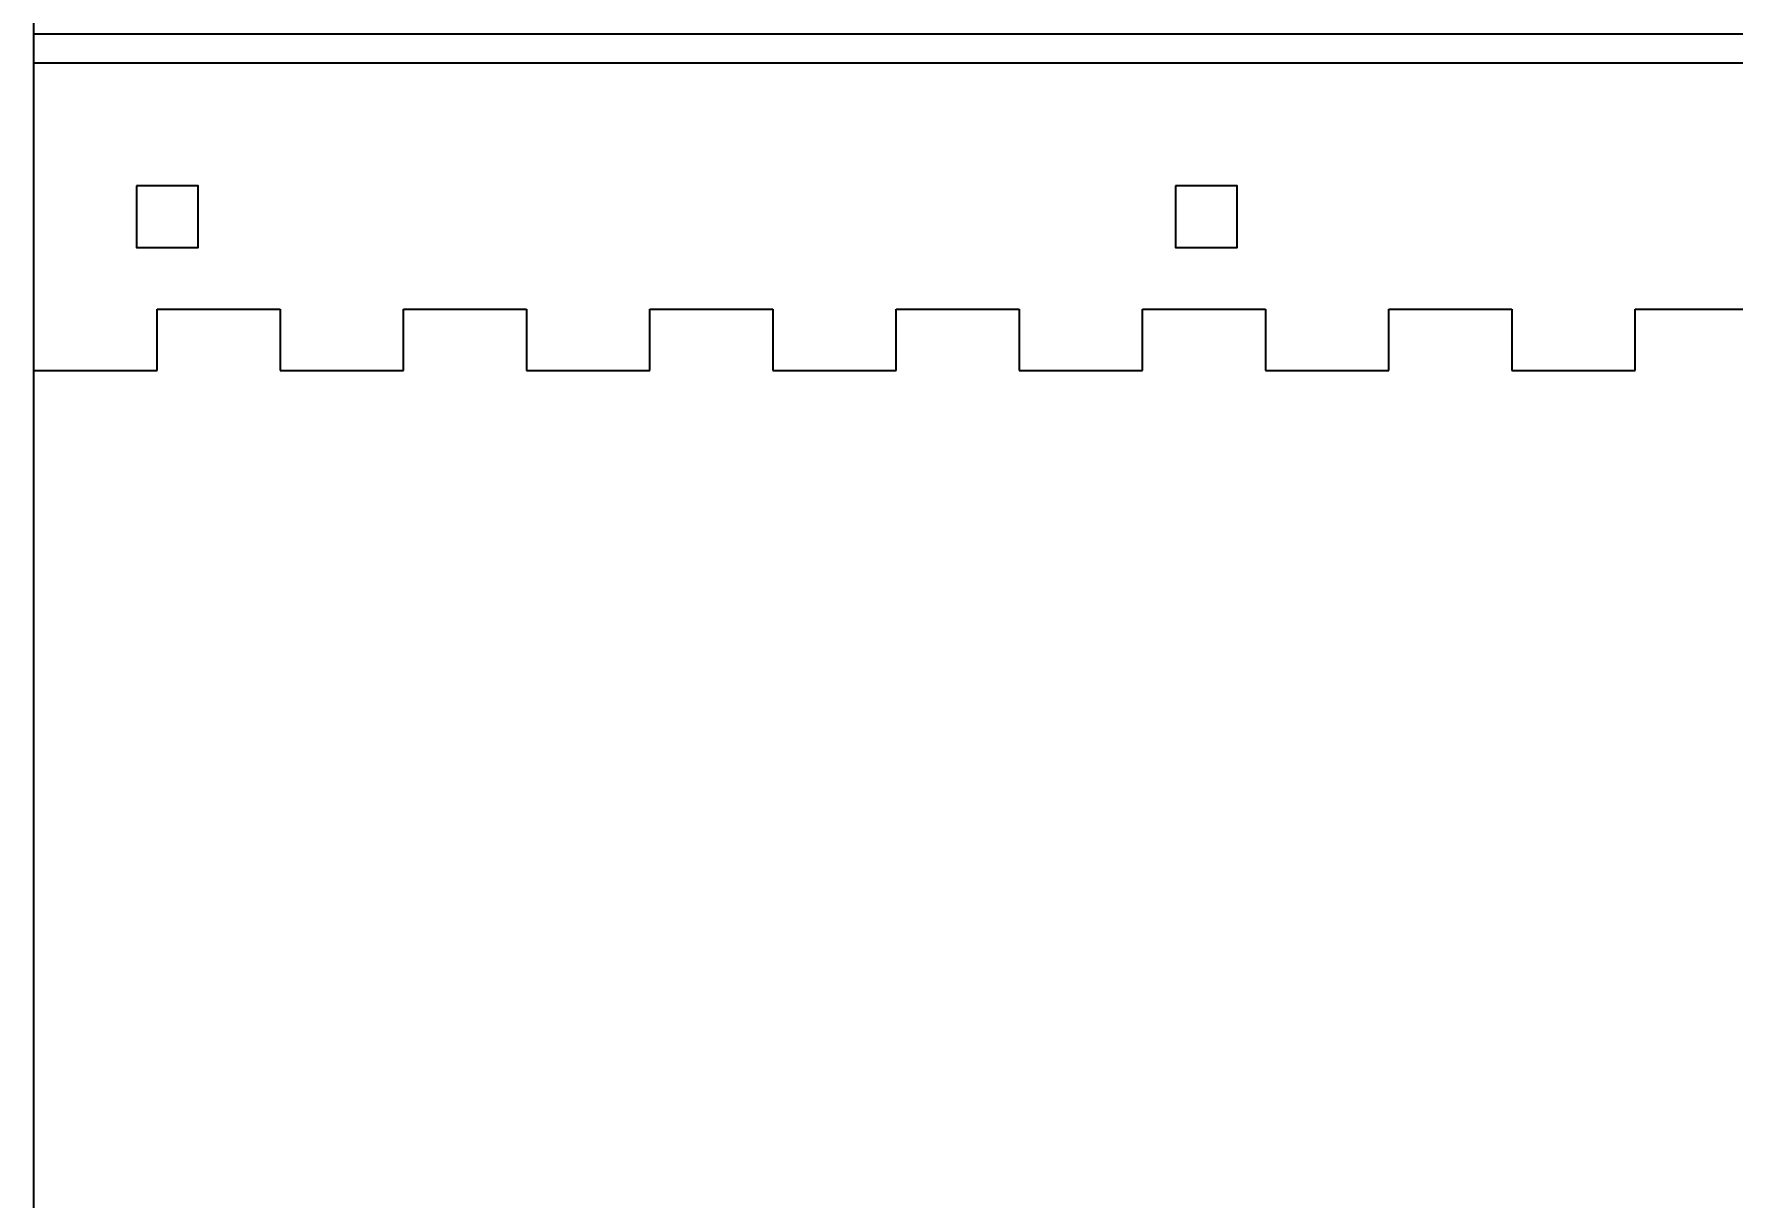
# Model space of a CAD drawing. Header units: millimetres. Extents: x -118 to 1034, y -2217 to 612.
# Drawn here: x 435.5 to 601, y 171.9 to 285.2 of the extents above; entities that cross this region are included whole.
import ezdxf

# ---------------------------------------------------------------- set-up
doc = ezdxf.new("R2010")
doc.units = ezdxf.units.MM
doc.linetypes.add('DOTTED', pattern=[6.35, 0, -6.35])
doc.layers.add('Dimensions', color=1, linetype='DOTTED')
doc.layers.add('text', color=5, linetype='Continuous')
doc.layers.add('Holes', color=1, linetype='Continuous', plot=False)
doc.styles.get("Standard").update_dxf_attribs({"font": 'FreeSans.ttf'})
doc.dimstyles.new('ISO-25', dxfattribs={"dimtxt": 2.5, "dimasz": 2.5, "dimexe": 1.25, "dimexo": 0.625, "dimtad": 1, "dimdec": 3, "dimdsep": 46, "dimtxsty": 'Standard', "dimcen": 2.5, "dimadec": 0, "dimazin": 0, "dimtfac": 1, "dimtmove": 0, "dimatfit": 3, "dimfxl": 1, "dimarcsym": 0})

# ---------------------------------------------------------------- blocks, each defined once
blk = doc.blocks.new('*D33')
at = {"layer": 'Defpoints', "color": 0}
for p in [(167.12, -55.48), (194.71, -77.22), (192.68, -79.39)]:
    blk.add_point(p, dxfattribs=at)
at = {"layer": 'Dimensions', "color": 0, "lineweight": -2}
for p, q in [((167.54, -55.03), (170, -52.4)), ((170.97, -55.02), (192.88, -75.52)), ((193.1, -78.94), (195.56, -76.31))]:
    blk.add_line(p, q, dxfattribs=at)
at = {"layer": 'Dimensions', "color": 0}
for points in [[(171.26, -54.72), (170.69, -55.33), (169.15, -53.32)], [(192.6, -75.82), (193.17, -75.21), (194.71, -77.22)]]:
    blk.add_solid(points, dxfattribs=at)
at = {"layer": 'Dimensions', "color": 0, "insert": (183.23, -63.87), "char_height": 2.5, "attachment_point": 5, "rotation": 316.9131}
blk.add_mtext('35', dxfattribs=at)
blk = doc.blocks.new('*D34')
at = {"layer": 'Defpoints', "color": 0}
for p in [(12.58, 8.65), (13.39, -7.33), (18.52, -7.07)]:
    blk.add_point(p, dxfattribs=at)
at = {"layer": 'Dimensions', "color": 0, "lineweight": -2}
for p, q in [((13.2, 8.68), (18.95, 8.97)), ((17.83, 6.41), (18.39, -4.57)), ((14.01, -7.3), (19.76, -7.01))]:
    blk.add_line(p, q, dxfattribs=at)
at = {"layer": 'Dimensions', "color": 0}
for points in [[(18.25, 6.43), (17.41, 6.39), (17.7, 8.91)], [(17.97, -4.59), (18.81, -4.55), (18.52, -7.07)]]:
    blk.add_solid(points, dxfattribs=at)
at = {"layer": 'Dimensions', "color": 0, "insert": (20.02, 1.02), "char_height": 2.5, "attachment_point": 5, "rotation": 272.9103}
blk.add_mtext('16', dxfattribs=at)
blk = doc.blocks.new('*D35')
at = {"layer": 'Defpoints', "color": 0}
for p in [(172.35, -73.69), (183.09, -79.03)]:
    blk.add_point(p, dxfattribs=at)
at = {"layer": 'Dimensions', "color": 0, "lineweight": -2}
blk.add_line((174.58, -74.8), (186.06, -80.5), dxfattribs=at)
at = {"layer": 'Dimensions', "color": 0}
blk.add_solid([(174.77, -74.42), (174.4, -75.17), (172.35, -73.69)], dxfattribs=at)
at = {"layer": 'Dimensions', "color": 0, "insert": (183.81, -77.23), "char_height": 2.5, "attachment_point": 5, "rotation": 333.5748}
blk.add_mtext('%%c12', dxfattribs=at)
blk = doc.blocks.new('Front Panel')
for p, q in [((0, 0), (208.5, 0)), ((0, 0), (208.5, 0)), ((0, 0), (208.5, 0)), ((0, 0), (208.5, 0)), ((0, 0), (208.5, 0)), ((0, 0), (208.5, 0)), ((0, 0), (208.5, 0)), ((0, 0), (208.5, 0)), ((0, 0), (208.5, 0)), ((0, 0), (208.5, 0)), ((0, 0), (208.5, 0)), ((0, 0), (208.5, 0)), ((0, 0), (208.5, 0)), ((0, 0), (208.5, 0)), ((0, 0), (208.5, 0)), ((0, 0), (208.5, 0)), ((0, 0), (208.5, 0)), ((0, 0), (208.5, 0)), ((0, 0), (208.5, 0)), ((0, 0), (208.5, 0)), ((0, 0), (208.5, 0)), ((0, 0), (208.5, 0)), ((0, 0), (208.5, 0)), ((0, 0), (208.5, 0)), ((0, 0), (208.5, 0)), ((0, 0), (208.5, 0)), ((0, 0), (208.5, 0)), ((0, 0), (208.5, 0)), ((0, 0), (208.5, 0)), ((0, -32.798), (0, 0)), ((0, 0), (208.5, 0)), ((12, -32.798), (12, -26.798)), ((12, -26.798), (24, -26.798)), ((12, -32.798), (12, -26.798)), ((12, -26.798), (24, -26.798)), ((12, -32.798), (12, -26.798)), ((12, -26.798), (24, -26.798)), ((12, -32.798), (12, -26.798)), ((12, -26.798), (24, -26.798)), ((12, -32.798), (12, -26.798)), ((12, -26.798), (24, -26.798)), ((12, -32.798), (12, -26.798)), ((12, -26.798), (24, -26.798)), ((12, -32.798), (12, -26.798)), ((12, -26.798), (24, -26.798)), ((12, -32.798), (12, -26.798)), ((12, -26.798), (24, -26.798)), ((12, -32.798), (12, -26.798)), ((12, -26.798), (24, -26.798)), ((12, -32.798), (12, -26.798)), ((12, -26.798), (24, -26.798)), ((12, -32.798), (12, -26.798)), ((12, -26.798), (24, -26.798)), ((12, -32.798), (12, -26.798)), ((12, -26.798), (24, -26.798)), ((12, -32.798), (12, -26.798)), ((12, -26.798), (24, -26.798)), ((12, -32.798), (12, -26.798)), ((12, -26.798), (24, -26.798)), ((12, -32.798), (12, -26.798)), ((12, -26.798), (24, -26.798)), ((12, -32.798), (12, -26.798)), ((12, -26.798), (24, -26.798)), ((12, -32.798), (12, -26.798)), ((12, -26.798), (24, -26.798)), ((12, -32.798), (12, -26.798)), ((12, -26.798), (24, -26.798)), ((12, -32.798), (12, -26.798)), ((12, -26.798), (24, -26.798)), ((12, -32.798), (12, -26.798)), ((12, -26.798), (24, -26.798)), ((12, -32.798), (12, -26.798)), ((12, -26.798), (24, -26.798)), ((12, -32.798), (12, -26.798)), ((12, -26.798), (24, -26.798)), ((12, -32.798), (12, -26.798)), ((12, -26.798), (24, -26.798)), ((12, -32.798), (12, -26.798)), ((12, -26.798), (24, -26.798)), ((12, -32.798), (12, -26.798)), ((12, -26.798), (24, -26.798)), ((12, -32.798), (12, -26.798)), ((12, -26.798), (24, -26.798)), ((12, -32.798), (12, -26.798)), ((12, -26.798), (24, -26.798)), ((12, -32.798), (12, -26.798)), ((12, -26.798), (24, -26.798)), ((12, -32.798), (12, -26.798)), ((12, -26.798), (24, -26.798)), ((12, -32.798), (12, -26.798)), ((12, -26.798), (24, -26.798)), ((24, -26.798), (24, -32.798)), ((24, -26.798), (24, -32.798)), ((24, -26.798), (24, -32.798)), ((24, -26.798), (24, -32.798)), ((24, -26.798), (24, -32.798)), ((24, -26.798), (24, -32.798)), ((24, -26.798), (24, -32.798)), ((24, -26.798), (24, -32.798)), ((24, -26.798), (24, -32.798)), ((24, -26.798), (24, -32.798)), ((24, -26.798), (24, -32.798)), ((24, -26.798), (24, -32.798)), ((24, -26.798), (24, -32.798)), ((24, -26.798), (24, -32.798)), ((24, -26.798), (24, -32.798)), ((24, -26.798), (24, -32.798)), ((24, -26.798), (24, -32.798)), ((24, -26.798), (24, -32.798)), ((24, -26.798), (24, -32.798)), ((24, -26.798), (24, -32.798)), ((24, -26.798), (24, -32.798)), ((24, -26.798), (24, -32.798)), ((24, -26.798), (24, -32.798)), ((24, -26.798), (24, -32.798)), ((24, -26.798), (24, -32.798)), ((24, -26.798), (24, -32.798)), ((24, -26.798), (24, -32.798)), ((24, -26.798), (24, -32.798)), ((24, -26.798), (24, -32.798)), ((24, -26.798), (24, -32.798)), ((36, -32.798), (36, -26.798)), ((36, -26.798), (48, -26.798)), ((36, -32.798), (36, -26.798)), ((36, -26.798), (48, -26.798)), ((36, -32.798), (36, -26.798)), ((36, -26.798), (48, -26.798)), ((36, -32.798), (36, -26.798)), ((36, -26.798), (48, -26.798)), ((36, -32.798), (36, -26.798)), ((36, -26.798), (48, -26.798)), ((36, -32.798), (36, -26.798)), ((36, -26.798), (48, -26.798)), ((36, -32.798), (36, -26.798)), ((36, -26.798), (48, -26.798)), ((36, -32.798), (36, -26.798)), ((36, -26.798), (48, -26.798)), ((36, -32.798), (36, -26.798)), ((36, -26.798), (48, -26.798)), ((36, -32.798), (36, -26.798)), ((36, -26.798), (48, -26.798)), ((36, -32.798), (36, -26.798)), ((36, -26.798), (48, -26.798)), ((36, -32.798), (36, -26.798)), ((36, -26.798), (48, -26.798)), ((36, -32.798), (36, -26.798)), ((36, -26.798), (48, -26.798)), ((36, -32.798), (36, -26.798)), ((36, -26.798), (48, -26.798)), ((36, -32.798), (36, -26.798)), ((36, -26.798), (48, -26.798)), ((36, -32.798), (36, -26.798)), ((36, -26.798), (48, -26.798)), ((36, -32.798), (36, -26.798)), ((36, -26.798), (48, -26.798)), ((36, -32.798), (36, -26.798)), ((36, -26.798), (48, -26.798)), ((36, -32.798), (36, -26.798)), ((36, -26.798), (48, -26.798)), ((36, -32.798), (36, -26.798)), ((36, -26.798), (48, -26.798)), ((36, -32.798), (36, -26.798)), ((36, -26.798), (48, -26.798)), ((36, -32.798), (36, -26.798)), ((36, -26.798), (48, -26.798)), ((36, -32.798), (36, -26.798)), ((36, -26.798), (48, -26.798)), ((36, -32.798), (36, -26.798)), ((36, -26.798), (48, -26.798)), ((36, -32.798), (36, -26.798)), ((36, -26.798), (48, -26.798)), ((36, -32.798), (36, -26.798)), ((36, -26.798), (48, -26.798)), ((36, -32.798), (36, -26.798)), ((36, -26.798), (48, -26.798)), ((36, -32.798), (36, -26.798)), ((36, -26.798), (48, -26.798)), ((36, -32.798), (36, -26.798)), ((36, -26.798), (48, -26.798)), ((36, -32.798), (36, -26.798)), ((36, -26.798), (48, -26.798)), ((48, -26.798), (48, -32.798)), ((48, -26.798), (48, -32.798)), ((48, -26.798), (48, -32.798)), ((48, -26.798), (48, -32.798)), ((48, -26.798), (48, -32.798)), ((48, -26.798), (48, -32.798)), ((48, -26.798), (48, -32.798)), ((48, -26.798), (48, -32.798)), ((48, -26.798), (48, -32.798)), ((48, -26.798), (48, -32.798)), ((48, -26.798), (48, -32.798)), ((48, -26.798), (48, -32.798)), ((48, -26.798), (48, -32.798)), ((48, -26.798), (48, -32.798)), ((48, -26.798), (48, -32.798)), ((48, -26.798), (48, -32.798)), ((48, -26.798), (48, -32.798)), ((48, -26.798), (48, -32.798)), ((48, -26.798), (48, -32.798)), ((48, -26.798), (48, -32.798)), ((48, -26.798), (48, -32.798)), ((48, -26.798), (48, -32.798)), ((48, -26.798), (48, -32.798)), ((48, -26.798), (48, -32.798)), ((48, -26.798), (48, -32.798)), ((48, -26.798), (48, -32.798)), ((48, -26.798), (48, -32.798)), ((48, -26.798), (48, -32.798)), ((48, -26.798), (48, -32.798)), ((48, -26.798), (48, -32.798)), ((60, -32.798), (60, -26.798)), ((60, -26.798), (72, -26.798)), ((60, -32.798), (60, -26.798)), ((60, -26.798), (72, -26.798)), ((60, -32.798), (60, -26.798)), ((60, -26.798), (72, -26.798)), ((60, -32.798), (60, -26.798)), ((60, -26.798), (72, -26.798)), ((60, -32.798), (60, -26.798)), ((60, -26.798), (72, -26.798)), ((60, -32.798), (60, -26.798)), ((60, -26.798), (72, -26.798)), ((60, -32.798), (60, -26.798)), ((60, -26.798), (72, -26.798)), ((60, -32.798), (60, -26.798)), ((60, -26.798), (72, -26.798)), ((60, -32.798), (60, -26.798)), ((60, -26.798), (72, -26.798)), ((60, -32.798), (60, -26.798)), ((60, -26.798), (72, -26.798)), ((60, -32.798), (60, -26.798)), ((60, -26.798), (72, -26.798)), ((60, -32.798), (60, -26.798)), ((60, -26.798), (72, -26.798)), ((60, -32.798), (60, -26.798)), ((60, -26.798), (72, -26.798)), ((60, -32.798), (60, -26.798)), ((60, -26.798), (72, -26.798)), ((60, -32.798), (60, -26.798)), ((60, -26.798), (72, -26.798)), ((60, -32.798), (60, -26.798)), ((60, -26.798), (72, -26.798)), ((60, -32.798), (60, -26.798)), ((60, -26.798), (72, -26.798)), ((60, -32.798), (60, -26.798)), ((60, -26.798), (72, -26.798)), ((60, -32.798), (60, -26.798)), ((60, -26.798), (72, -26.798)), ((60, -32.798), (60, -26.798)), ((60, -26.798), (72, -26.798)), ((60, -32.798), (60, -26.798)), ((60, -26.798), (72, -26.798)), ((60, -32.798), (60, -26.798)), ((60, -26.798), (72, -26.798)), ((60, -32.798), (60, -26.798)), ((60, -26.798), (72, -26.798)), ((60, -32.798), (60, -26.798)), ((60, -26.798), (72, -26.798)), ((60, -32.798), (60, -26.798)), ((60, -26.798), (72, -26.798)), ((60, -32.798), (60, -26.798)), ((60, -26.798), (72, -26.798)), ((60, -32.798), (60, -26.798)), ((60, -26.798), (72, -26.798)), ((60, -32.798), (60, -26.798)), ((60, -26.798), (72, -26.798)), ((60, -32.798), (60, -26.798)), ((60, -26.798), (72, -26.798)), ((60, -32.798), (60, -26.798)), ((60, -26.798), (72, -26.798)), ((72, -26.798), (72, -32.798)), ((72, -26.798), (72, -32.798)), ((72, -26.798), (72, -32.798)), ((72, -26.798), (72, -32.798)), ((72, -26.798), (72, -32.798)), ((72, -26.798), (72, -32.798)), ((72, -26.798), (72, -32.798)), ((72, -26.798), (72, -32.798)), ((72, -26.798), (72, -32.798)), ((72, -26.798), (72, -32.798)), ((72, -26.798), (72, -32.798)), ((72, -26.798), (72, -32.798)), ((72, -26.798), (72, -32.798)), ((72, -26.798), (72, -32.798)), ((72, -26.798), (72, -32.798)), ((72, -26.798), (72, -32.798)), ((72, -26.798), (72, -32.798)), ((72, -26.798), (72, -32.798)), ((72, -26.798), (72, -32.798)), ((72, -26.798), (72, -32.798)), ((72, -26.798), (72, -32.798)), ((72, -26.798), (72, -32.798)), ((72, -26.798), (72, -32.798)), ((72, -26.798), (72, -32.798)), ((72, -26.798), (72, -32.798)), ((72, -26.798), (72, -32.798)), ((72, -26.798), (72, -32.798)), ((72, -26.798), (72, -32.798)), ((72, -26.798), (72, -32.798)), ((72, -26.798), (72, -32.798)), ((84, -32.798), (84, -26.798)), ((84, -26.798), (96, -26.798)), ((84, -32.798), (84, -26.798)), ((84, -26.798), (96, -26.798)), ((84, -32.798), (84, -26.798)), ((84, -26.798), (96, -26.798)), ((84, -32.798), (84, -26.798)), ((84, -26.798), (96, -26.798)), ((84, -32.798), (84, -26.798)), ((84, -26.798), (96, -26.798)), ((84, -32.798), (84, -26.798)), ((84, -26.798), (96, -26.798)), ((84, -32.798), (84, -26.798)), ((84, -26.798), (96, -26.798)), ((84, -32.798), (84, -26.798)), ((84, -26.798), (96, -26.798)), ((84, -32.798), (84, -26.798)), ((84, -26.798), (96, -26.798)), ((84, -32.798), (84, -26.798)), ((84, -26.798), (96, -26.798)), ((84, -32.798), (84, -26.798)), ((84, -26.798), (96, -26.798)), ((84, -32.798), (84, -26.798)), ((84, -26.798), (96, -26.798)), ((84, -32.798), (84, -26.798)), ((84, -26.798), (96, -26.798)), ((84, -32.798), (84, -26.798)), ((84, -26.798), (96, -26.798)), ((84, -32.798), (84, -26.798)), ((84, -26.798), (96, -26.798)), ((84, -32.798), (84, -26.798)), ((84, -26.798), (96, -26.798)), ((84, -32.798), (84, -26.798)), ((84, -26.798), (96, -26.798)), ((84, -32.798), (84, -26.798)), ((84, -26.798), (96, -26.798)), ((84, -32.798), (84, -26.798)), ((84, -26.798), (96, -26.798)), ((84, -32.798), (84, -26.798)), ((84, -26.798), (96, -26.798)), ((84, -32.798), (84, -26.798)), ((84, -26.798), (96, -26.798)), ((84, -32.798), (84, -26.798)), ((84, -26.798), (96, -26.798)), ((84, -32.798), (84, -26.798)), ((84, -26.798), (96, -26.798)), ((84, -32.798), (84, -26.798)), ((84, -26.798), (96, -26.798)), ((84, -32.798), (84, -26.798)), ((84, -26.798), (96, -26.798)), ((84, -32.798), (84, -26.798)), ((84, -26.798), (96, -26.798)), ((84, -32.798), (84, -26.798)), ((84, -26.798), (96, -26.798)), ((84, -32.798), (84, -26.798)), ((84, -26.798), (96, -26.798)), ((84, -32.798), (84, -26.798)), ((84, -26.798), (96, -26.798)), ((84, -32.798), (84, -26.798)), ((84, -26.798), (96, -26.798)), ((96, -26.798), (96, -32.798)), ((96, -26.798), (96, -32.798)), ((96, -26.798), (96, -32.798)), ((96, -26.798), (96, -32.798)), ((96, -26.798), (96, -32.798)), ((96, -26.798), (96, -32.798)), ((96, -26.798), (96, -32.798)), ((96, -26.798), (96, -32.798)), ((96, -26.798), (96, -32.798)), ((96, -26.798), (96, -32.798)), ((96, -26.798), (96, -32.798)), ((96, -26.798), (96, -32.798)), ((96, -26.798), (96, -32.798)), ((96, -26.798), (96, -32.798)), ((96, -26.798), (96, -32.798)), ((96, -26.798), (96, -32.798)), ((96, -26.798), (96, -32.798)), ((96, -26.798), (96, -32.798)), ((96, -26.798), (96, -32.798)), ((96, -26.798), (96, -32.798)), ((96, -26.798), (96, -32.798)), ((96, -26.798), (96, -32.798)), ((96, -26.798), (96, -32.798)), ((96, -26.798), (96, -32.798)), ((96, -26.798), (96, -32.798)), ((96, -26.798), (96, -32.798)), ((96, -26.798), (96, -32.798)), ((96, -26.798), (96, -32.798)), ((96, -26.798), (96, -32.798)), ((96, -26.798), (96, -32.798)), ((108, -32.798), (108, -26.798)), ((108, -26.798), (120, -26.798)), ((108, -32.798), (108, -26.798)), ((108, -26.798), (120, -26.798)), ((108, -32.798), (108, -26.798)), ((108, -26.798), (120, -26.798)), ((108, -32.798), (108, -26.798)), ((108, -26.798), (120, -26.798)), ((108, -32.798), (108, -26.798)), ((108, -26.798), (120, -26.798)), ((108, -32.798), (108, -26.798)), ((108, -26.798), (120, -26.798)), ((108, -32.798), (108, -26.798)), ((108, -26.798), (120, -26.798)), ((108, -32.798), (108, -26.798)), ((108, -26.798), (120, -26.798)), ((108, -32.798), (108, -26.798)), ((108, -26.798), (120, -26.798)), ((108, -32.798), (108, -26.798)), ((108, -26.798), (120, -26.798)), ((108, -32.798), (108, -26.798)), ((108, -26.798), (120, -26.798)), ((108, -32.798), (108, -26.798)), ((108, -26.798), (120, -26.798)), ((108, -32.798), (108, -26.798)), ((108, -26.798), (120, -26.798)), ((108, -32.798), (108, -26.798)), ((108, -26.798), (120, -26.798)), ((108, -32.798), (108, -26.798)), ((108, -26.798), (120, -26.798)), ((108, -32.798), (108, -26.798)), ((108, -26.798), (120, -26.798)), ((108, -32.798), (108, -26.798)), ((108, -26.798), (120, -26.798)), ((108, -32.798), (108, -26.798)), ((108, -26.798), (120, -26.798)), ((108, -32.798), (108, -26.798)), ((108, -26.798), (120, -26.798)), ((108, -32.798), (108, -26.798)), ((108, -26.798), (120, -26.798)), ((108, -32.798), (108, -26.798)), ((108, -26.798), (120, -26.798)), ((108, -32.798), (108, -26.798)), ((108, -26.798), (120, -26.798)), ((108, -32.798), (108, -26.798)), ((108, -26.798), (120, -26.798)), ((108, -32.798), (108, -26.798)), ((108, -26.798), (120, -26.798)), ((108, -32.798), (108, -26.798)), ((108, -26.798), (120, -26.798)), ((108, -32.798), (108, -26.798)), ((108, -26.798), (120, -26.798)), ((108, -32.798), (108, -26.798)), ((108, -26.798), (120, -26.798)), ((108, -32.798), (108, -26.798)), ((108, -26.798), (120, -26.798)), ((108, -32.798), (108, -26.798)), ((108, -26.798), (120, -26.798)), ((108, -32.798), (108, -26.798)), ((108, -26.798), (120, -26.798)), ((120, -26.798), (120, -32.798)), ((120, -26.798), (120, -32.798)), ((120, -26.798), (120, -32.798)), ((120, -26.798), (120, -32.798)), ((120, -26.798), (120, -32.798)), ((120, -26.798), (120, -32.798)), ((120, -26.798), (120, -32.798)), ((120, -26.798), (120, -32.798)), ((120, -26.798), (120, -32.798)), ((120, -26.798), (120, -32.798)), ((120, -26.798), (120, -32.798)), ((120, -26.798), (120, -32.798)), ((120, -26.798), (120, -32.798)), ((120, -26.798), (120, -32.798)), ((120, -26.798), (120, -32.798)), ((120, -26.798), (120, -32.798)), ((120, -26.798), (120, -32.798)), ((120, -26.798), (120, -32.798)), ((120, -26.798), (120, -32.798)), ((120, -26.798), (120, -32.798)), ((120, -26.798), (120, -32.798)), ((120, -26.798), (120, -32.798)), ((120, -26.798), (120, -32.798)), ((120, -26.798), (120, -32.798)), ((120, -26.798), (120, -32.798)), ((120, -26.798), (120, -32.798)), ((120, -26.798), (120, -32.798)), ((120, -26.798), (120, -32.798)), ((120, -26.798), (120, -32.798)), ((120, -26.798), (120, -32.798)), ((132, -32.798), (132, -26.798)), ((132, -26.798), (144, -26.798)), ((132, -32.798), (132, -26.798)), ((132, -26.798), (144, -26.798)), ((132, -32.798), (132, -26.798)), ((132, -26.798), (144, -26.798)), ((132, -32.798), (132, -26.798)), ((132, -26.798), (144, -26.798)), ((132, -32.798), (132, -26.798)), ((132, -26.798), (144, -26.798)), ((132, -32.798), (132, -26.798)), ((132, -26.798), (144, -26.798)), ((132, -32.798), (132, -26.798)), ((132, -26.798), (144, -26.798)), ((132, -32.798), (132, -26.798)), ((132, -26.798), (144, -26.798)), ((132, -32.798), (132, -26.798)), ((132, -26.798), (144, -26.798)), ((132, -32.798), (132, -26.798)), ((132, -26.798), (144, -26.798)), ((132, -32.798), (132, -26.798)), ((132, -26.798), (144, -26.798)), ((132, -32.798), (132, -26.798)), ((132, -26.798), (144, -26.798)), ((132, -32.798), (132, -26.798)), ((132, -26.798), (144, -26.798)), ((132, -32.798), (132, -26.798)), ((132, -26.798), (144, -26.798)), ((132, -32.798), (132, -26.798)), ((132, -26.798), (144, -26.798)), ((132, -32.798), (132, -26.798)), ((132, -26.798), (144, -26.798)), ((132, -32.798), (132, -26.798)), ((132, -26.798), (144, -26.798)), ((132, -32.798), (132, -26.798)), ((132, -26.798), (144, -26.798)), ((132, -32.798), (132, -26.798)), ((132, -26.798), (144, -26.798)), ((132, -32.798), (132, -26.798)), ((132, -26.798), (144, -26.798)), ((132, -32.798), (132, -26.798)), ((132, -26.798), (144, -26.798)), ((132, -32.798), (132, -26.798)), ((132, -26.798), (144, -26.798)), ((132, -32.798), (132, -26.798)), ((132, -26.798), (144, -26.798)), ((132, -32.798), (132, -26.798)), ((132, -26.798), (144, -26.798)), ((132, -32.798), (132, -26.798)), ((132, -26.798), (144, -26.798)), ((132, -32.798), (132, -26.798)), ((132, -26.798), (144, -26.798)), ((132, -32.798), (132, -26.798)), ((132, -26.798), (144, -26.798)), ((132, -32.798), (132, -26.798)), ((132, -26.798), (144, -26.798)), ((132, -32.798), (132, -26.798)), ((132, -26.798), (144, -26.798)), ((132, -32.798), (132, -26.798)), ((132, -26.798), (144, -26.798)), ((144, -26.798), (144, -32.798)), ((144, -26.798), (144, -32.798)), ((144, -26.798), (144, -32.798)), ((144, -26.798), (144, -32.798)), ((144, -26.798), (144, -32.798)), ((144, -26.798), (144, -32.798)), ((144, -26.798), (144, -32.798)), ((144, -26.798), (144, -32.798)), ((144, -26.798), (144, -32.798)), ((144, -26.798), (144, -32.798)), ((144, -26.798), (144, -32.798)), ((144, -26.798), (144, -32.798)), ((144, -26.798), (144, -32.798)), ((144, -26.798), (144, -32.798)), ((144, -26.798), (144, -32.798)), ((144, -26.798), (144, -32.798)), ((144, -26.798), (144, -32.798)), ((144, -26.798), (144, -32.798)), ((144, -26.798), (144, -32.798)), ((144, -26.798), (144, -32.798)), ((144, -26.798), (144, -32.798)), ((144, -26.798), (144, -32.798)), ((144, -26.798), (144, -32.798)), ((144, -26.798), (144, -32.798)), ((144, -26.798), (144, -32.798)), ((144, -26.798), (144, -32.798)), ((144, -26.798), (144, -32.798)), ((144, -26.798), (144, -32.798)), ((144, -26.798), (144, -32.798)), ((144, -26.798), (144, -32.798)), ((156, -32.798), (156, -26.798)), ((156, -26.798), (168, -26.798)), ((156, -32.798), (156, -26.798)), ((156, -26.798), (168, -26.798)), ((156, -32.798), (156, -26.798)), ((156, -26.798), (168, -26.798)), ((156, -32.798), (156, -26.798)), ((156, -26.798), (168, -26.798)), ((156, -32.798), (156, -26.798)), ((156, -26.798), (168, -26.798)), ((156, -32.798), (156, -26.798)), ((156, -26.798), (168, -26.798)), ((156, -32.798), (156, -26.798)), ((156, -26.798), (168, -26.798)), ((156, -32.798), (156, -26.798)), ((156, -26.798), (168, -26.798)), ((156, -32.798), (156, -26.798)), ((156, -26.798), (168, -26.798)), ((156, -32.798), (156, -26.798)), ((156, -26.798), (168, -26.798)), ((156, -32.798), (156, -26.798)), ((156, -26.798), (168, -26.798)), ((156, -32.798), (156, -26.798)), ((156, -26.798), (168, -26.798)), ((156, -32.798), (156, -26.798)), ((156, -26.798), (168, -26.798)), ((156, -32.798), (156, -26.798)), ((156, -26.798), (168, -26.798)), ((156, -32.798), (156, -26.798)), ((156, -26.798), (168, -26.798)), ((156, -32.798), (156, -26.798)), ((156, -26.798), (168, -26.798)), ((156, -32.798), (156, -26.798)), ((156, -26.798), (168, -26.798)), ((156, -32.798), (156, -26.798)), ((156, -26.798), (168, -26.798)), ((156, -32.798), (156, -26.798)), ((156, -26.798), (168, -26.798)), ((156, -32.798), (156, -26.798)), ((156, -26.798), (168, -26.798)), ((156, -32.798), (156, -26.798)), ((156, -26.798), (168, -26.798)), ((156, -32.798), (156, -26.798)), ((156, -26.798), (168, -26.798)), ((156, -32.798), (156, -26.798)), ((156, -26.798), (168, -26.798)), ((156, -32.798), (156, -26.798)), ((156, -26.798), (168, -26.798)), ((156, -32.798), (156, -26.798)), ((156, -26.798), (168, -26.798)), ((156, -32.798), (156, -26.798)), ((156, -26.798), (168, -26.798)), ((156, -32.798), (156, -26.798)), ((156, -26.798), (168, -26.798)), ((156, -32.798), (156, -26.798)), ((156, -26.798), (168, -26.798)), ((156, -32.798), (156, -26.798)), ((156, -26.798), (168, -26.798)), ((156, -32.798), (156, -26.798)), ((156, -26.798), (168, -26.798)), ((0, -32.798), (12, -32.798)), ((0, -32.798), (12, -32.798)), ((0, -32.798), (12, -32.798)), ((0, -32.798), (12, -32.798)), ((0, -32.798), (12, -32.798)), ((0, -32.798), (12, -32.798)), ((0, -32.798), (12, -32.798)), ((0, -32.798), (12, -32.798)), ((0, -32.798), (12, -32.798)), ((0, -32.798), (12, -32.798)), ((0, -32.798), (12, -32.798)), ((0, -32.798), (12, -32.798)), ((0, -32.798), (12, -32.798)), ((0, -32.798), (12, -32.798)), ((0, -32.798), (12, -32.798)), ((0, -32.798), (12, -32.798)), ((0, -32.798), (12, -32.798)), ((0, -32.798), (12, -32.798)), ((0, -32.798), (12, -32.798)), ((0, -32.798), (12, -32.798)), ((0, -32.798), (12, -32.798)), ((0, -32.798), (12, -32.798)), ((0, -32.798), (12, -32.798)), ((0, -32.798), (12, -32.798)), ((0, -32.798), (12, -32.798)), ((0, -32.798), (12, -32.798)), ((0, -32.798), (12, -32.798)), ((0, -32.798), (12, -32.798)), ((0, -32.798), (12, -32.798)), ((0, -32.798), (12, -32.798)), ((24, -32.798), (36, -32.798)), ((24, -32.798), (36, -32.798)), ((24, -32.798), (36, -32.798)), ((24, -32.798), (36, -32.798)), ((24, -32.798), (36, -32.798)), ((24, -32.798), (36, -32.798)), ((24, -32.798), (36, -32.798)), ((24, -32.798), (36, -32.798)), ((24, -32.798), (36, -32.798)), ((24, -32.798), (36, -32.798)), ((24, -32.798), (36, -32.798)), ((24, -32.798), (36, -32.798)), ((24, -32.798), (36, -32.798)), ((24, -32.798), (36, -32.798)), ((24, -32.798), (36, -32.798)), ((24, -32.798), (36, -32.798)), ((24, -32.798), (36, -32.798)), ((24, -32.798), (36, -32.798)), ((24, -32.798), (36, -32.798)), ((24, -32.798), (36, -32.798)), ((24, -32.798), (36, -32.798)), ((24, -32.798), (36, -32.798)), ((24, -32.798), (36, -32.798)), ((24, -32.798), (36, -32.798)), ((24, -32.798), (36, -32.798)), ((24, -32.798), (36, -32.798)), ((24, -32.798), (36, -32.798)), ((24, -32.798), (36, -32.798)), ((24, -32.798), (36, -32.798)), ((24, -32.798), (36, -32.798)), ((48, -32.798), (60, -32.798)), ((48, -32.798), (60, -32.798)), ((48, -32.798), (60, -32.798)), ((48, -32.798), (60, -32.798)), ((48, -32.798), (60, -32.798)), ((48, -32.798), (60, -32.798)), ((48, -32.798), (60, -32.798)), ((48, -32.798), (60, -32.798)), ((48, -32.798), (60, -32.798)), ((48, -32.798), (60, -32.798)), ((48, -32.798), (60, -32.798)), ((48, -32.798), (60, -32.798)), ((48, -32.798), (60, -32.798)), ((48, -32.798), (60, -32.798)), ((48, -32.798), (60, -32.798)), ((48, -32.798), (60, -32.798)), ((48, -32.798), (60, -32.798)), ((48, -32.798), (60, -32.798)), ((48, -32.798), (60, -32.798)), ((48, -32.798), (60, -32.798)), ((48, -32.798), (60, -32.798)), ((48, -32.798), (60, -32.798)), ((48, -32.798), (60, -32.798)), ((48, -32.798), (60, -32.798)), ((48, -32.798), (60, -32.798)), ((48, -32.798), (60, -32.798)), ((48, -32.798), (60, -32.798)), ((48, -32.798), (60, -32.798)), ((48, -32.798), (60, -32.798)), ((48, -32.798), (60, -32.798)), ((72, -32.798), (84, -32.798)), ((72, -32.798), (84, -32.798)), ((72, -32.798), (84, -32.798)), ((72, -32.798), (84, -32.798)), ((72, -32.798), (84, -32.798)), ((72, -32.798), (84, -32.798)), ((72, -32.798), (84, -32.798)), ((72, -32.798), (84, -32.798)), ((72, -32.798), (84, -32.798)), ((72, -32.798), (84, -32.798)), ((72, -32.798), (84, -32.798)), ((72, -32.798), (84, -32.798)), ((72, -32.798), (84, -32.798)), ((72, -32.798), (84, -32.798)), ((72, -32.798), (84, -32.798)), ((72, -32.798), (84, -32.798)), ((72, -32.798), (84, -32.798)), ((72, -32.798), (84, -32.798)), ((72, -32.798), (84, -32.798)), ((72, -32.798), (84, -32.798)), ((72, -32.798), (84, -32.798)), ((72, -32.798), (84, -32.798)), ((72, -32.798), (84, -32.798)), ((72, -32.798), (84, -32.798)), ((72, -32.798), (84, -32.798)), ((72, -32.798), (84, -32.798)), ((72, -32.798), (84, -32.798)), ((72, -32.798), (84, -32.798)), ((72, -32.798), (84, -32.798)), ((72, -32.798), (84, -32.798)), ((96, -32.798), (108, -32.798)), ((96, -32.798), (108, -32.798)), ((96, -32.798), (108, -32.798)), ((96, -32.798), (108, -32.798)), ((96, -32.798), (108, -32.798)), ((96, -32.798), (108, -32.798)), ((96, -32.798), (108, -32.798)), ((96, -32.798), (108, -32.798)), ((96, -32.798), (108, -32.798)), ((96, -32.798), (108, -32.798)), ((96, -32.798), (108, -32.798)), ((96, -32.798), (108, -32.798)), ((96, -32.798), (108, -32.798)), ((96, -32.798), (108, -32.798)), ((96, -32.798), (108, -32.798)), ((96, -32.798), (108, -32.798)), ((96, -32.798), (108, -32.798)), ((96, -32.798), (108, -32.798)), ((96, -32.798), (108, -32.798)), ((96, -32.798), (108, -32.798)), ((96, -32.798), (108, -32.798)), ((96, -32.798), (108, -32.798)), ((96, -32.798), (108, -32.798)), ((96, -32.798), (108, -32.798)), ((96, -32.798), (108, -32.798)), ((96, -32.798), (108, -32.798)), ((96, -32.798), (108, -32.798)), ((96, -32.798), (108, -32.798)), ((96, -32.798), (108, -32.798)), ((96, -32.798), (108, -32.798)), ((120, -32.798), (132, -32.798)), ((120, -32.798), (132, -32.798)), ((120, -32.798), (132, -32.798)), ((120, -32.798), (132, -32.798)), ((120, -32.798), (132, -32.798)), ((120, -32.798), (132, -32.798)), ((120, -32.798), (132, -32.798)), ((120, -32.798), (132, -32.798)), ((120, -32.798), (132, -32.798)), ((120, -32.798), (132, -32.798)), ((120, -32.798), (132, -32.798)), ((120, -32.798), (132, -32.798)), ((120, -32.798), (132, -32.798)), ((120, -32.798), (132, -32.798)), ((120, -32.798), (132, -32.798)), ((120, -32.798), (132, -32.798)), ((120, -32.798), (132, -32.798)), ((120, -32.798), (132, -32.798)), ((120, -32.798), (132, -32.798)), ((120, -32.798), (132, -32.798)), ((120, -32.798), (132, -32.798)), ((120, -32.798), (132, -32.798)), ((120, -32.798), (132, -32.798)), ((120, -32.798), (132, -32.798)), ((120, -32.798), (132, -32.798)), ((120, -32.798), (132, -32.798)), ((120, -32.798), (132, -32.798)), ((120, -32.798), (132, -32.798)), ((120, -32.798), (132, -32.798)), ((120, -32.798), (132, -32.798)), ((144, -32.798), (156, -32.798)), ((144, -32.798), (156, -32.798)), ((144, -32.798), (156, -32.798)), ((144, -32.798), (156, -32.798)), ((144, -32.798), (156, -32.798)), ((144, -32.798), (156, -32.798)), ((144, -32.798), (156, -32.798)), ((144, -32.798), (156, -32.798)), ((144, -32.798), (156, -32.798)), ((144, -32.798), (156, -32.798)), ((144, -32.798), (156, -32.798)), ((144, -32.798), (156, -32.798)), ((144, -32.798), (156, -32.798)), ((144, -32.798), (156, -32.798)), ((144, -32.798), (156, -32.798)), ((144, -32.798), (156, -32.798)), ((144, -32.798), (156, -32.798)), ((144, -32.798), (156, -32.798)), ((144, -32.798), (156, -32.798)), ((144, -32.798), (156, -32.798)), ((144, -32.798), (156, -32.798)), ((144, -32.798), (156, -32.798)), ((144, -32.798), (156, -32.798)), ((144, -32.798), (156, -32.798)), ((144, -32.798), (156, -32.798)), ((144, -32.798), (156, -32.798)), ((144, -32.798), (156, -32.798)), ((144, -32.798), (156, -32.798)), ((144, -32.798), (156, -32.798)), ((144, -32.798), (156, -32.798))]:
    blk.add_line(p, q)
at = {"layer": 'Holes'}
for points in [[(10, -14.798), (10, -20.798), (16, -20.798), (16, -14.798)], [(111.2286, -14.798), (111.2286, -20.798), (117.2286, -20.798), (117.2286, -14.798)]]:
    blk.add_lwpolyline(points, close=True, dxfattribs=at)
at = {"layer": 'text'}
blk.add_line((0, -2.798), (420, -2.798), dxfattribs=at)
blk.add_line((0, -2.798), (420, -2.798), dxfattribs=at)
blk.add_line((0, -2.798), (420, -2.798), dxfattribs=at)
blk.add_line((0, -2.798), (420, -2.798), dxfattribs=at)
blk.add_line((0, -2.798), (420, -2.798), dxfattribs=at)
blk.add_line((0, -2.798), (420, -2.798), dxfattribs=at)
blk.add_line((0, -2.798), (420, -2.798), dxfattribs=at)
blk.add_line((0, -2.798), (420, -2.798), dxfattribs=at)
blk.add_line((0, -2.798), (420, -2.798), dxfattribs=at)
blk.add_line((0, -2.798), (420, -2.798), dxfattribs=at)
blk.add_line((0, -2.798), (420, -2.798), dxfattribs=at)
blk.add_line((0, -2.798), (420, -2.798), dxfattribs=at)
blk.add_line((0, -2.798), (420, -2.798), dxfattribs=at)
blk.add_line((0, -2.798), (420, -2.798), dxfattribs=at)
blk.add_line((0, -2.798), (420, -2.798), dxfattribs=at)
blk.add_line((0, -2.798), (420, -2.798), dxfattribs=at)
blk.add_line((0, -2.798), (420, -2.798), dxfattribs=at)
blk.add_line((0, -2.798), (420, -2.798), dxfattribs=at)
blk.add_line((0, -2.798), (420, -2.798), dxfattribs=at)
blk.add_line((0, -2.798), (420, -2.798), dxfattribs=at)
blk.add_line((0, -2.798), (420, -2.798), dxfattribs=at)
blk.add_line((0, -2.798), (420, -2.798), dxfattribs=at)
blk.add_line((0, -2.798), (420, -2.798), dxfattribs=at)
blk.add_line((0, -2.798), (420, -2.798), dxfattribs=at)
blk.add_line((0, -2.798), (420, -2.798), dxfattribs=at)
blk.add_line((0, -2.798), (420, -2.798), dxfattribs=at)
blk.add_line((0, -2.798), (420, -2.798), dxfattribs=at)
blk.add_line((0, -2.798), (420, -2.798), dxfattribs=at)
blk.add_line((0, -2.798), (420, -2.798), dxfattribs=at)
blk.add_line((0, -2.798), (420, -2.798), dxfattribs=at)
blk = doc.blocks.new('footswitch')
blk.add_lwpolyline([(-22, -8), (-22, 8), (13, 8), (13, -8)], close=True)
blk.add_circle((0, 0), 6)
at = {"layer": 'Dimensions'}
dim = blk.add_linear_dim(base=(13, 10.9706), p1=(-22, 8), p2=(13, 8), dimstyle='ISO-25', dxfattribs=at)
dim.commit()
dim.dimension.update_dxf_attribs({"geometry": '*D33', "text_midpoint": (-4.5, 12.8857)})
dim = blk.add_linear_dim(base=(18.1337, -8), p1=(13, 8), p2=(13, -8), angle=90, dimstyle='ISO-25', dxfattribs=at)
dim.commit()
dim.dimension.update_dxf_attribs({"geometry": '*D34', "text_midpoint": (16.2186, 0)})
dim = blk.add_diameter_dim_2p(p1=(5.7481, 1.7203), p2=(-5.7481, -1.7203), dimstyle='ISO-25', dxfattribs=at)
dim.commit()
dim.dimension.update_dxf_attribs({"geometry": '*D35', "text_midpoint": (5.6006, 1.6762), "dimtype": 163})

msp = doc.modelspace()

# ---------------------------------------------------------------- linework, layer by layer
msp.add_xline((435.5074, -1025.769), (0, 1))

# ---------------------------------------------------------------- block references
msp.add_blockref('Front Panel', (435.5074, 285.1881))
at = {"layer": 'Holes', "rotation": 35.03029679330285}
msp.add_blockref('footswitch', (518.3901, 59.8022), dxfattribs=at)

doc.saveas('drawing.dxf')
